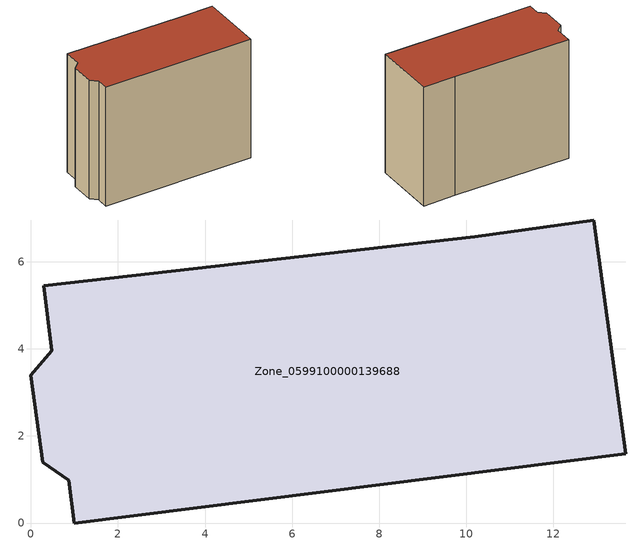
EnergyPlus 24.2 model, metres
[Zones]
Zone_0599100000139688
 floor ground (C_G): 10.2,6.58 12.93,6.96 13.66,1.58 0.99,0 0.86,0.98 0.27,1.39 0,3.39 0.48,3.95 0.29,5.45 z0
 wall outside (C_F): 0.48,3.95 0,3.39 0.27,1.39 0.86,0.98 0.99,0 13.66,1.58 12.93,6.96 10.2,6.58 0.29,5.45 0.48,3.95 z0:10.61
 roof outside (C_R): 10.2,6.58 0.29,5.45 0.48,3.95 0,3.39 0.27,1.39 0.86,0.98 0.99,0 13.66,1.58 12.93,6.96 z10.61
[BUILDING]
Pand.0599100000139688: North Axis=0; Terrain=City; Loads Convergence Tolerance Value=0.04; Temperature Convergence Tolerance Value=0.4; Solar Distribution=FullExterior; Maximum Number of Warmup Days=25; Minimum Number of Warmup Days=1
[Site:Location]
Rotterdam.The.Hague.AP_ZH_NLD Design_Conditions: Latitude=51.96; Longitude=4.45; Time Zone=1; Elevation=-4.5
[SITE:GROUNDTEMPERATURE:BUILDINGSURFACE]
18, 18, 18, 18, 18, 18, 18, 18, 18, 18, 18, 18
[MATERIAL] Thermal Absorptance=0.9; Solar Absorptance=0.7; Visible Absorptance=0.7
Name | Roughness | Thickness | Conductivity | Density | Specific Heat
G.TI.1946 | MediumSmooth | 0.15 | 1 | 540 | 1210
F.TI.1946 | Rough | 0.3 | 0.857143 | 1920 | 840
R.TI.1946 | MediumRough | 0.2 | 0.1 | 1500 | 1000
[CONSTRUCTION]
C_G: G.TI.1946
C_F: F.TI.1946
C_R: R.TI.1946
[ZONE]
Zone_0599100000139688: Type=1; Multiplier=1; Ceiling Height=Autocalculate; Volume=Autocalculate; Floor Area=autocalculate; Part of Total Floor Area=Yes
[ZONEINFILTRATION:DESIGNFLOWRATE]
Infil_Zone_0599100000139688: Zone or ZoneList or Space or SpaceList=Zone_0599100000139688; Schedule=AlwaysOn; Design Flow Rate Calculation Method=Flow/Area; Flow Rate per Floor Area=0.003; Constant Term Coefficient=1; Temperature Term Coefficient=0; Velocity Term Coefficient=0; Velocity Squared Term Coefficient=0
[HVACTEMPLATE:ZONE:IDEALLOADSAIRSYSTEM]
Zone_0599100000139688: Maximum Heating Supply Air Temperature=50; Minimum Cooling Supply Air Temperature=13; Maximum Heating Supply Air Humidity Ratio=0.0156; Minimum Cooling Supply Air Humidity Ratio=0.0077; Heating Limit=NoLimit; Cooling Limit=NoLimit; Dehumidification Control Type=ConstantSensibleHeatRatio; Cooling Sensible Heat Ratio=0.7; Dehumidification Setpoint=60; Humidification Control Type=None; Humidification Setpoint=30; Outdoor Air Method=None; Outdoor Air Flow Rate per Person=0.00944; Outdoor Air Flow Rate per Zone Floor Area=0; Outdoor Air Flow Rate per Zone=0; Demand Controlled Ventilation Type=None; Outdoor Air Economizer Type=NoEconomizer; Heat Recovery Type=None; Sensible Heat Recovery Effectiveness=0.7; Latent Heat Recovery Effectiveness=0.65
[ZONECONTROL:THERMOSTAT]
ThermostatControl_Zone_0599100000139688: Zone or ZoneList=Zone_0599100000139688; Control Type Schedule=DualSetpointControlType; Control 1=Thermostat_Zone_0599100000139688; Temperature Difference Between Cutout And Setpoint=0
[THERMOSTATSETPOINT:DUALSETPOINT]
Thermostat_Zone_0599100000139688: Heating Setpoint Temperature Schedule=HeatingSetpoint_Zone_0599100000139688; Cooling Setpoint Temperature Schedule=CoolingSetpoint_Zone_0599100000139688
[SCHEDULE:COMPACT]
HeatingSetpoint_Zone_0599100000139688: Through: 12/31, For: AllDays, Until: 24:00, 21
CoolingSetpoint_Zone_0599100000139688: Through: 12/31, For: AllDays, Until: 24:00, 24
DualSetpointControlType: Through: 12/31, For: AllDays, Until: 24:00, 4
AlwaysOn: Through: 12/31, For: AllDays, Until: 24:00, 1
